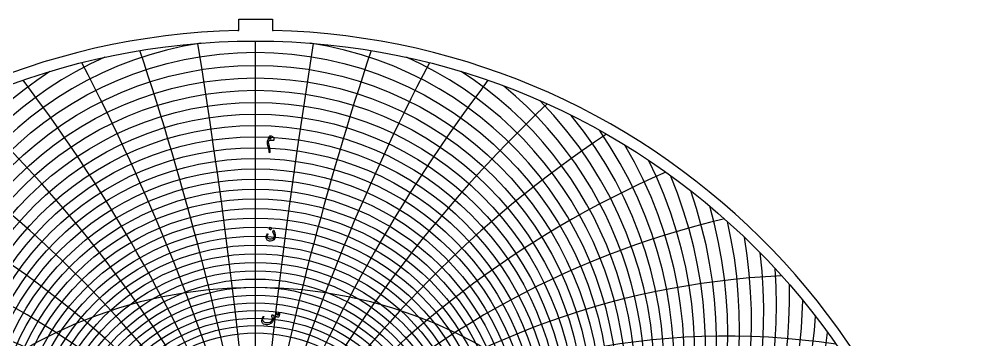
# Model space of a CAD drawing. Header units: millimetres. Extents: x -256 to 256, y -256 to 260.
# Drawn here: x -84.4 to 256.1, y 145.4 to 260.1 of the extents above; entities that cross this region are included whole.
import ezdxf

# ---------------------------------------------------------------- set-up
doc = ezdxf.new("R2010")
doc.units = ezdxf.units.MM
for name, color, linetype in [('CUT_OUTER', 1, 'Continuous'), ('ENGRAVE', 7, 'Continuous'), ('ENGRAVE_FINE', 8, 'Continuous'), ('TEXT', 5, 'Continuous')]:
    doc.layers.add(name, color=color, linetype=linetype)

msp = doc.modelspace()

# ---------------------------------------------------------------- linework, layer by layer
at = {"layer": 'CUT_OUTER'}
for points in [[(-6.28, 255.97), (-6, 255.98), (-6, 260.05)], [(-6, 260.05), (6, 260.05), (6, 255.98), (6.28, 255.97)]]:
    msp.add_lwpolyline(points, dxfattribs=at)
msp.add_arc((0, 0), 256.05, 91.4063, 88.5938, dxfattribs=at)
at = {"layer": 'ENGRAVE'}
msp.add_lwpolyline([(0, -252.2), (0, 252.2)], dxfattribs=at)
for centre, radius in [((0, 0), 252.2), ((0, 117.29), 117.29), ((0, 110.61), 103.44), ((0, 105.06), 90.69), ((0, 100.44), 78.81), ((0, 0), 164.25), ((0, 96.61), 67.64), ((0, 93.46), 57.05)]:
    msp.add_circle(centre, radius, dxfattribs=at)
for centre, radius, start, end in [((0, 125.33), 132.5, 113.9824, 66.0176), ((0, 135.06), 149.43, 145.2034, 34.7966), ((0, 146.95), 168.57, 164.0746, 15.9254), ((0, 161.64), 190.6, 178.9302, 1.0698)]:
    msp.add_arc(centre, radius, start, end, dxfattribs=at)
at = {"layer": 'ENGRAVE_FINE'}
for centre, radius in [((0, 121.93), 126.23), ((0, 120.32), 123.19), ((0, 118.78), 120.21), ((0, 115.85), 114.42), ((0, 114.47), 111.6), ((0, 113.14), 108.84), ((0, 111.85), 106.12), ((0, 109.42), 100.81), ((0, 108.27), 98.22), ((0, 107.16), 95.67), ((0, 106.09), 93.16), ((0, 104.06), 88.25), ((0, 103.11), 85.84), ((0, 102.18), 83.47), ((0, 101.29), 81.13), ((0, 99.61), 76.53), ((0, 98.82), 74.27), ((0, 98.05), 72.04), ((0, 97.31), 69.83), ((0, 95.93), 65.48), ((0, 95.27), 63.34), ((0, 94.64), 61.23), ((0, 94.04), 59.13), ((0, 92.91), 54.99)]:
    msp.add_circle(centre, radius, dxfattribs=at)
for centre, radius, start, end in [((0, 123.59), 129.33, 98.6709, 81.3291), ((-1137.16, -115.01), 1154.71, 3.16021, 18.36487), ((-1137.16, -115.01), 1154.71, 3.16021, 18.36487), ((-2291.87, -115.01), 2300.62, 1.5774, 9.16316), ((-2291.87, -115.01), 2300.62, 1.5774, 9.16316), ((1137.16, -115.01), 1154.71, 161.63513, 176.83979), ((1137.16, -115.01), 1154.71, 161.63513, 176.83979), ((2291.87, -115.01), 2300.62, 170.83684, 178.4226), ((2291.87, -115.01), 2300.62, 170.83684, 178.4226), ((-748.32, -115.01), 774.72, 4.75395, 27.64455), ((-748.32, -115.01), 774.72, 4.75395, 27.64455), ((748.32, -115.01), 774.72, 152.35545, 175.24605), ((748.32, -115.01), 774.72, 152.35545, 175.24605), ((0, 127.12), 135.73, 122.7577, 57.2423), ((0, 128.99), 139.04, 129.6118, 50.3882), ((-550.9, -115.01), 586.26, 6.36424, 37.04325), ((-550.9, -115.01), 586.26, 6.36424, 37.04325), ((550.9, -115.01), 586.26, 142.95675, 173.63576), ((550.9, -115.01), 586.26, 142.95675, 173.63576), ((0, 130.94), 142.42, 135.4246, 44.5754), ((-430, -115.01), 474.45, 7.9969, 46.6044), ((-430, -115.01), 474.45, 7.9969, 46.6044), ((430, -115.01), 474.45, 133.3956, 172.0031), ((430, -115.01), 474.45, 133.3956, 172.0031), ((0, 132.96), 145.88, 140.558, 39.442), ((-347.3, -115.01), 401.03, 9.6582, 56.3745), ((-347.3, -115.01), 401.03, 9.6582, 56.3745), ((347.3, -115.01), 401.03, 123.6255, 170.3418), ((347.3, -115.01), 401.03, 123.6255, 170.3418), ((0, 137.25), 153.06, 149.4763, 30.5237), ((0, 139.53), 156.79, 153.4529, 26.5471), ((-286.36, -115.01), 349.58, 11.3546, 66.4028), ((-286.36, -115.01), 349.58, 11.3546, 66.4028), ((286.36, -115.01), 349.58, 113.5972, 168.6454), ((286.36, -115.01), 349.58, 113.5972, 168.6454), ((0, 141.9), 160.61, 157.1869, 22.8131), ((0, 144.37), 164.54, 160.7175, 19.2825), ((0, 149.64), 172.72, 167.2813, 12.7187), ((-238.96, -115.01), 311.94, 13.0932, 76.741), ((-238.96, -115.01), 311.94, 13.0932, 76.741), ((238.96, -115.01), 311.94, 103.259, 166.9068), ((238.96, -115.01), 311.94, 103.259, 166.9068), ((0, 152.44), 176.99, 170.3564, 9.6436), ((0, 155.37), 181.39, 173.3149, 6.6851), ((0, 158.44), 185.92, 176.1693, 3.8307), ((-200.51, -115.01), 283.57, 14.8815, 87.4409), ((-200.51, -115.01), 283.57, 14.8815, 87.4409), ((200.51, -115.01), 283.57, 92.5591, 165.1185), ((200.51, -115.01), 283.57, 92.5591, 165.1185), ((0, 164.99), 195.43, 181.6065, 358.3935), ((0, 168.49), 200.42, 184.2056, 355.7944), ((-168.25, -115.01), 261.75, 16.7281, 98.5498), ((-168.25, -115.01), 261.75, 16.7281, 98.5498), ((0, 172.17), 205.58, 186.7342, 353.2658), ((168.25, -115.01), 261.75, 81.4502, 163.2719), ((168.25, -115.01), 261.75, 81.4502, 163.2719)]:
    msp.add_arc(centre, radius, start, end, dxfattribs=at)
at = {"layer": 'TEXT'}
for points in [[(4.51, 216.92), (4.53, 217.04), (4.56, 217.15), (4.58, 217.27), (4.61, 217.38), (4.65, 217.49), (4.68, 217.6), (4.73, 217.71), (4.78, 217.82), (4.88, 218.01), (4.99, 218.16), (5.11, 218.27), (5.23, 218.34), (5.41, 218.37), (5.6, 218.33), (5.82, 218.22), (6.05, 218.05), (6.12, 218), (6.18, 217.94), (6.24, 217.88), (6.3, 217.82), (6.36, 217.76), (6.41, 217.69), (6.47, 217.63), (6.53, 217.56), (6.55, 217.52), (6.57, 217.48), (6.58, 217.44), (6.58, 217.41), (6.56, 217.26), (6.54, 217.13), (6.51, 217.01), (6.5, 216.91), (6.48, 216.83), (6.47, 216.76), (6.45, 216.71), (6.45, 216.69), (6.42, 216.65), (6.4, 216.63), (6.36, 216.62), (6.32, 216.63), (5.76, 216.71), (5.27, 216.66), (4.86, 216.49), (4.51, 216.19), (4.49, 216.16), (4.48, 216.12), (4.47, 216.09), (4.48, 216.05), (4.61, 215.56), (4.73, 215.05), (4.85, 214.52), (4.96, 213.97), (5.08, 213.23), (5.14, 212.7), (5.11, 212.38), (5.02, 212.26), (4.98, 212.27), (4.94, 212.3), (4.92, 212.36), (4.91, 212.45), (4.89, 212.63), (4.86, 212.81), (4.83, 213), (4.8, 213.2), (4.76, 213.41), (4.71, 213.62), (4.66, 213.84), (4.6, 214.07), (4.42, 214.82), (4.29, 215.42), (4.23, 215.87), (4.23, 216.15), (4.25, 216.28), (4.28, 216.41), (4.31, 216.52), (4.34, 216.62), (4.38, 216.71), (4.42, 216.79), (4.47, 216.86), (4.51, 216.92)], [(4.89, 217.19), (4.96, 217.22), (5.03, 217.24), (5.1, 217.27), (5.18, 217.29), (5.26, 217.31), (5.35, 217.32), (5.43, 217.34), (5.52, 217.35), (5.4, 217.44), (5.29, 217.51), (5.2, 217.53), (5.12, 217.53), (5.04, 217.49), (4.97, 217.42), (4.92, 217.32), (4.89, 217.19)], [(6.5, 184.54), (6.56, 184.41), (6.62, 184.29), (6.68, 184.15), (6.74, 184.01), (6.79, 183.87), (6.84, 183.72), (6.88, 183.56), (6.92, 183.39), (6.96, 183.22), (6.99, 183.06), (7.01, 182.9), (7.02, 182.73), (7.02, 182.57), (7.02, 182.41), (7, 182.25), (6.98, 182.09), (6.95, 181.92), (6.9, 181.77), (6.84, 181.63), (6.76, 181.5), (6.51, 181.2), (6.19, 180.97), (5.78, 180.82), (5.29, 180.73), (4.94, 180.72), (4.63, 180.77), (4.37, 180.87), (4.14, 181.03), (3.98, 181.23), (3.86, 181.47), (3.8, 181.74), (3.79, 182.05), (3.83, 182.37), (3.92, 182.68), (4.05, 182.98), (4.23, 183.27), (4.26, 183.3), (4.29, 183.32), (4.31, 183.32), (4.34, 183.31), (4.36, 183.29), (4.37, 183.26), (4.36, 183.21), (4.33, 183.16), (4.15, 182.81), (4.06, 182.48), (4.07, 182.19), (4.16, 181.94), (4.33, 181.73), (4.57, 181.59), (4.88, 181.5), (5.25, 181.47), (5.71, 181.52), (6.12, 181.64), (6.48, 181.83), (6.79, 182.11), (6.79, 182.11), (6.8, 182.13), (6.8, 182.15), (6.8, 182.17), (6.79, 182.35), (6.75, 182.56), (6.69, 182.81), (6.59, 183.08), (6.54, 183.21), (6.49, 183.34), (6.44, 183.46), (6.39, 183.57), (6.34, 183.67), (6.29, 183.75), (6.25, 183.83), (6.21, 183.9), (6.18, 183.93), (6.17, 183.96), (6.17, 183.99), (6.18, 184.02), (6.39, 184.56), (6.41, 184.59), (6.44, 184.6), (6.47, 184.58), (6.5, 184.54)], [(5.16, 185.63), (5.17, 185.63), (5.18, 185.64), (5.2, 185.64), (5.22, 185.64), (5.36, 185.58), (5.49, 185.51), (5.62, 185.43), (5.73, 185.33), (5.75, 185.32), (5.75, 185.31), (5.75, 185.29), (5.74, 185.28), (5.4, 184.73), (5.39, 184.71), (5.37, 184.71), (5.35, 184.72), (5.33, 184.73), (5.31, 184.75), (5.27, 184.77), (5.23, 184.8), (5.17, 184.83), (5.11, 184.88), (5.02, 184.93), (4.93, 184.99), (4.82, 185.05), (4.8, 185.06), (4.8, 185.07), (4.8, 185.08), (4.8, 185.1)], [(8.28, 155.09), (8.29, 155.12), (8.31, 155.15), (8.33, 155.16), (8.35, 155.16), (8.38, 155.16), (8.41, 155.15), (8.43, 155.13), (8.45, 155.11), (8.49, 155.02), (8.52, 154.9), (8.54, 154.77), (8.54, 154.61), (8.53, 154.36), (8.48, 154.12), (8.4, 153.89), (8.29, 153.67), (8.25, 153.62), (8.21, 153.58), (8.16, 153.55), (8.11, 153.53), (7.94, 153.52), (7.75, 153.55), (7.54, 153.63), (7.32, 153.74), (7.14, 153.49), (6.92, 153.32), (6.67, 153.24), (6.39, 153.24), (6.38, 153.09), (6.36, 152.94), (6.35, 152.8), (6.33, 152.66), (6.3, 152.53), (6.27, 152.41), (6.24, 152.29), (6.2, 152.17), (6.11, 151.95), (5.99, 151.76), (5.84, 151.58), (5.66, 151.41), (5.24, 151.13), (4.79, 150.93), (4.32, 150.82), (3.83, 150.79), (3.27, 150.86), (2.83, 151.06), (2.5, 151.38), (2.29, 151.83), (2.27, 151.99), (2.26, 152.17), (2.28, 152.39), (2.32, 152.64), (2.39, 152.91), (2.49, 153.19), (2.61, 153.48), (2.77, 153.79), (2.78, 153.81), (2.79, 153.82), (2.81, 153.83), (2.83, 153.83), (2.85, 153.83), (2.87, 153.82), (2.88, 153.81), (2.9, 153.8), (2.9, 153.78), (2.91, 153.76), (2.9, 153.74), (2.9, 153.72), (2.7, 153.32), (2.58, 152.99), (2.52, 152.73), (2.53, 152.54), (2.72, 152.12), (3, 151.82), (3.4, 151.63), (3.9, 151.56), (4.6, 151.6), (5.19, 151.78), (5.67, 152.09), (6.05, 152.53), (6.04, 152.82), (6, 153.13), (5.9, 153.45), (5.76, 153.79), (5.75, 153.83), (5.74, 153.86), (5.73, 153.89), (5.74, 153.91), (5.78, 153.99), (5.82, 154.07), (5.85, 154.14), (5.89, 154.2), (5.92, 154.26), (5.95, 154.32), (5.98, 154.36), (6, 154.4), (6.02, 154.42), (6.03, 154.43), (6.05, 154.42), (6.07, 154.41), (6.08, 154.4), (6.09, 154.38), (6.11, 154.36), (6.13, 154.34), (6.15, 154.31), (6.17, 154.27), (6.2, 154.23), (6.23, 154.18), (6.28, 154.09), (6.33, 154.02), (6.37, 153.98), (6.4, 153.96), (6.59, 153.94), (6.78, 153.98), (6.97, 154.06), (7.16, 154.19), (7.22, 154.27), (7.29, 154.41), (7.36, 154.6), (7.42, 154.85), (7.43, 154.88), (7.44, 154.9), (7.46, 154.91), (7.48, 154.93), (7.5, 154.93), (7.52, 154.94), (7.54, 154.93), (7.56, 154.93), (7.59, 154.88), (7.6, 154.79), (7.59, 154.67), (7.57, 154.5), (7.72, 154.41), (7.87, 154.36), (8.04, 154.33), (8.22, 154.33), (8.21, 154.38), (8.21, 154.43), (8.2, 154.46), (8.18, 154.48), (8.16, 154.5), (8.15, 154.53), (8.15, 154.55), (8.15, 154.57)]]:
    msp.add_lwpolyline(points, close=True, dxfattribs=at)

doc.saveas('drawing.dxf')
